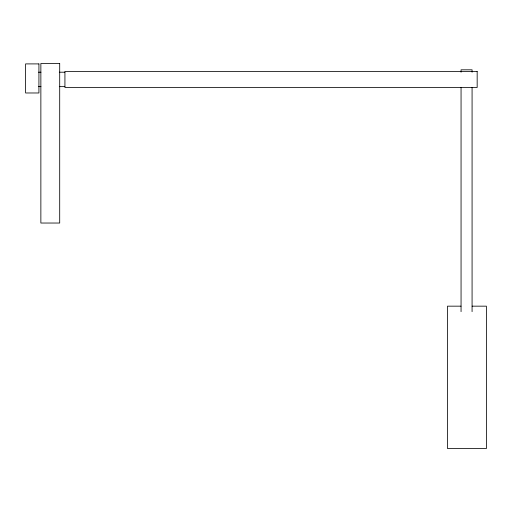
<?xml version="1.0" encoding="UTF-8"?>
<svg xmlns="http://www.w3.org/2000/svg" width="512" height="512" viewBox="0 0 512 512"><rect width="100%" height="100%" fill="white"/><g stroke="black" fill="none" stroke-linecap="round" stroke-linejoin="round"><path stroke-width="0.77" d="M38.547 72.205L40.941 72.205M59.302 72.205L64.89 72.205M38.547 86.637L40.941 86.637M59.302 86.637L64.89 86.637M460.992 306.163L447.501 306.163L447.501 448.544L486.4 448.544L486.4 306.163L472.109 306.163M472.077 72.211L472.077 69.818L461.056 69.818L461.056 72.211M472.077 87.373L472.077 311.642M461.056 87.373L461.056 311.642M59.699 63.456L40.864 63.456L40.864 223.034L59.699 223.034L59.699 63.456M38.925 63.904L25.6 63.904L25.6 92.979L38.925 92.979L38.925 63.904M477.165 71.469L64.928 71.469L64.928 87.482L477.165 87.482L477.165 71.469"/></g></svg>
